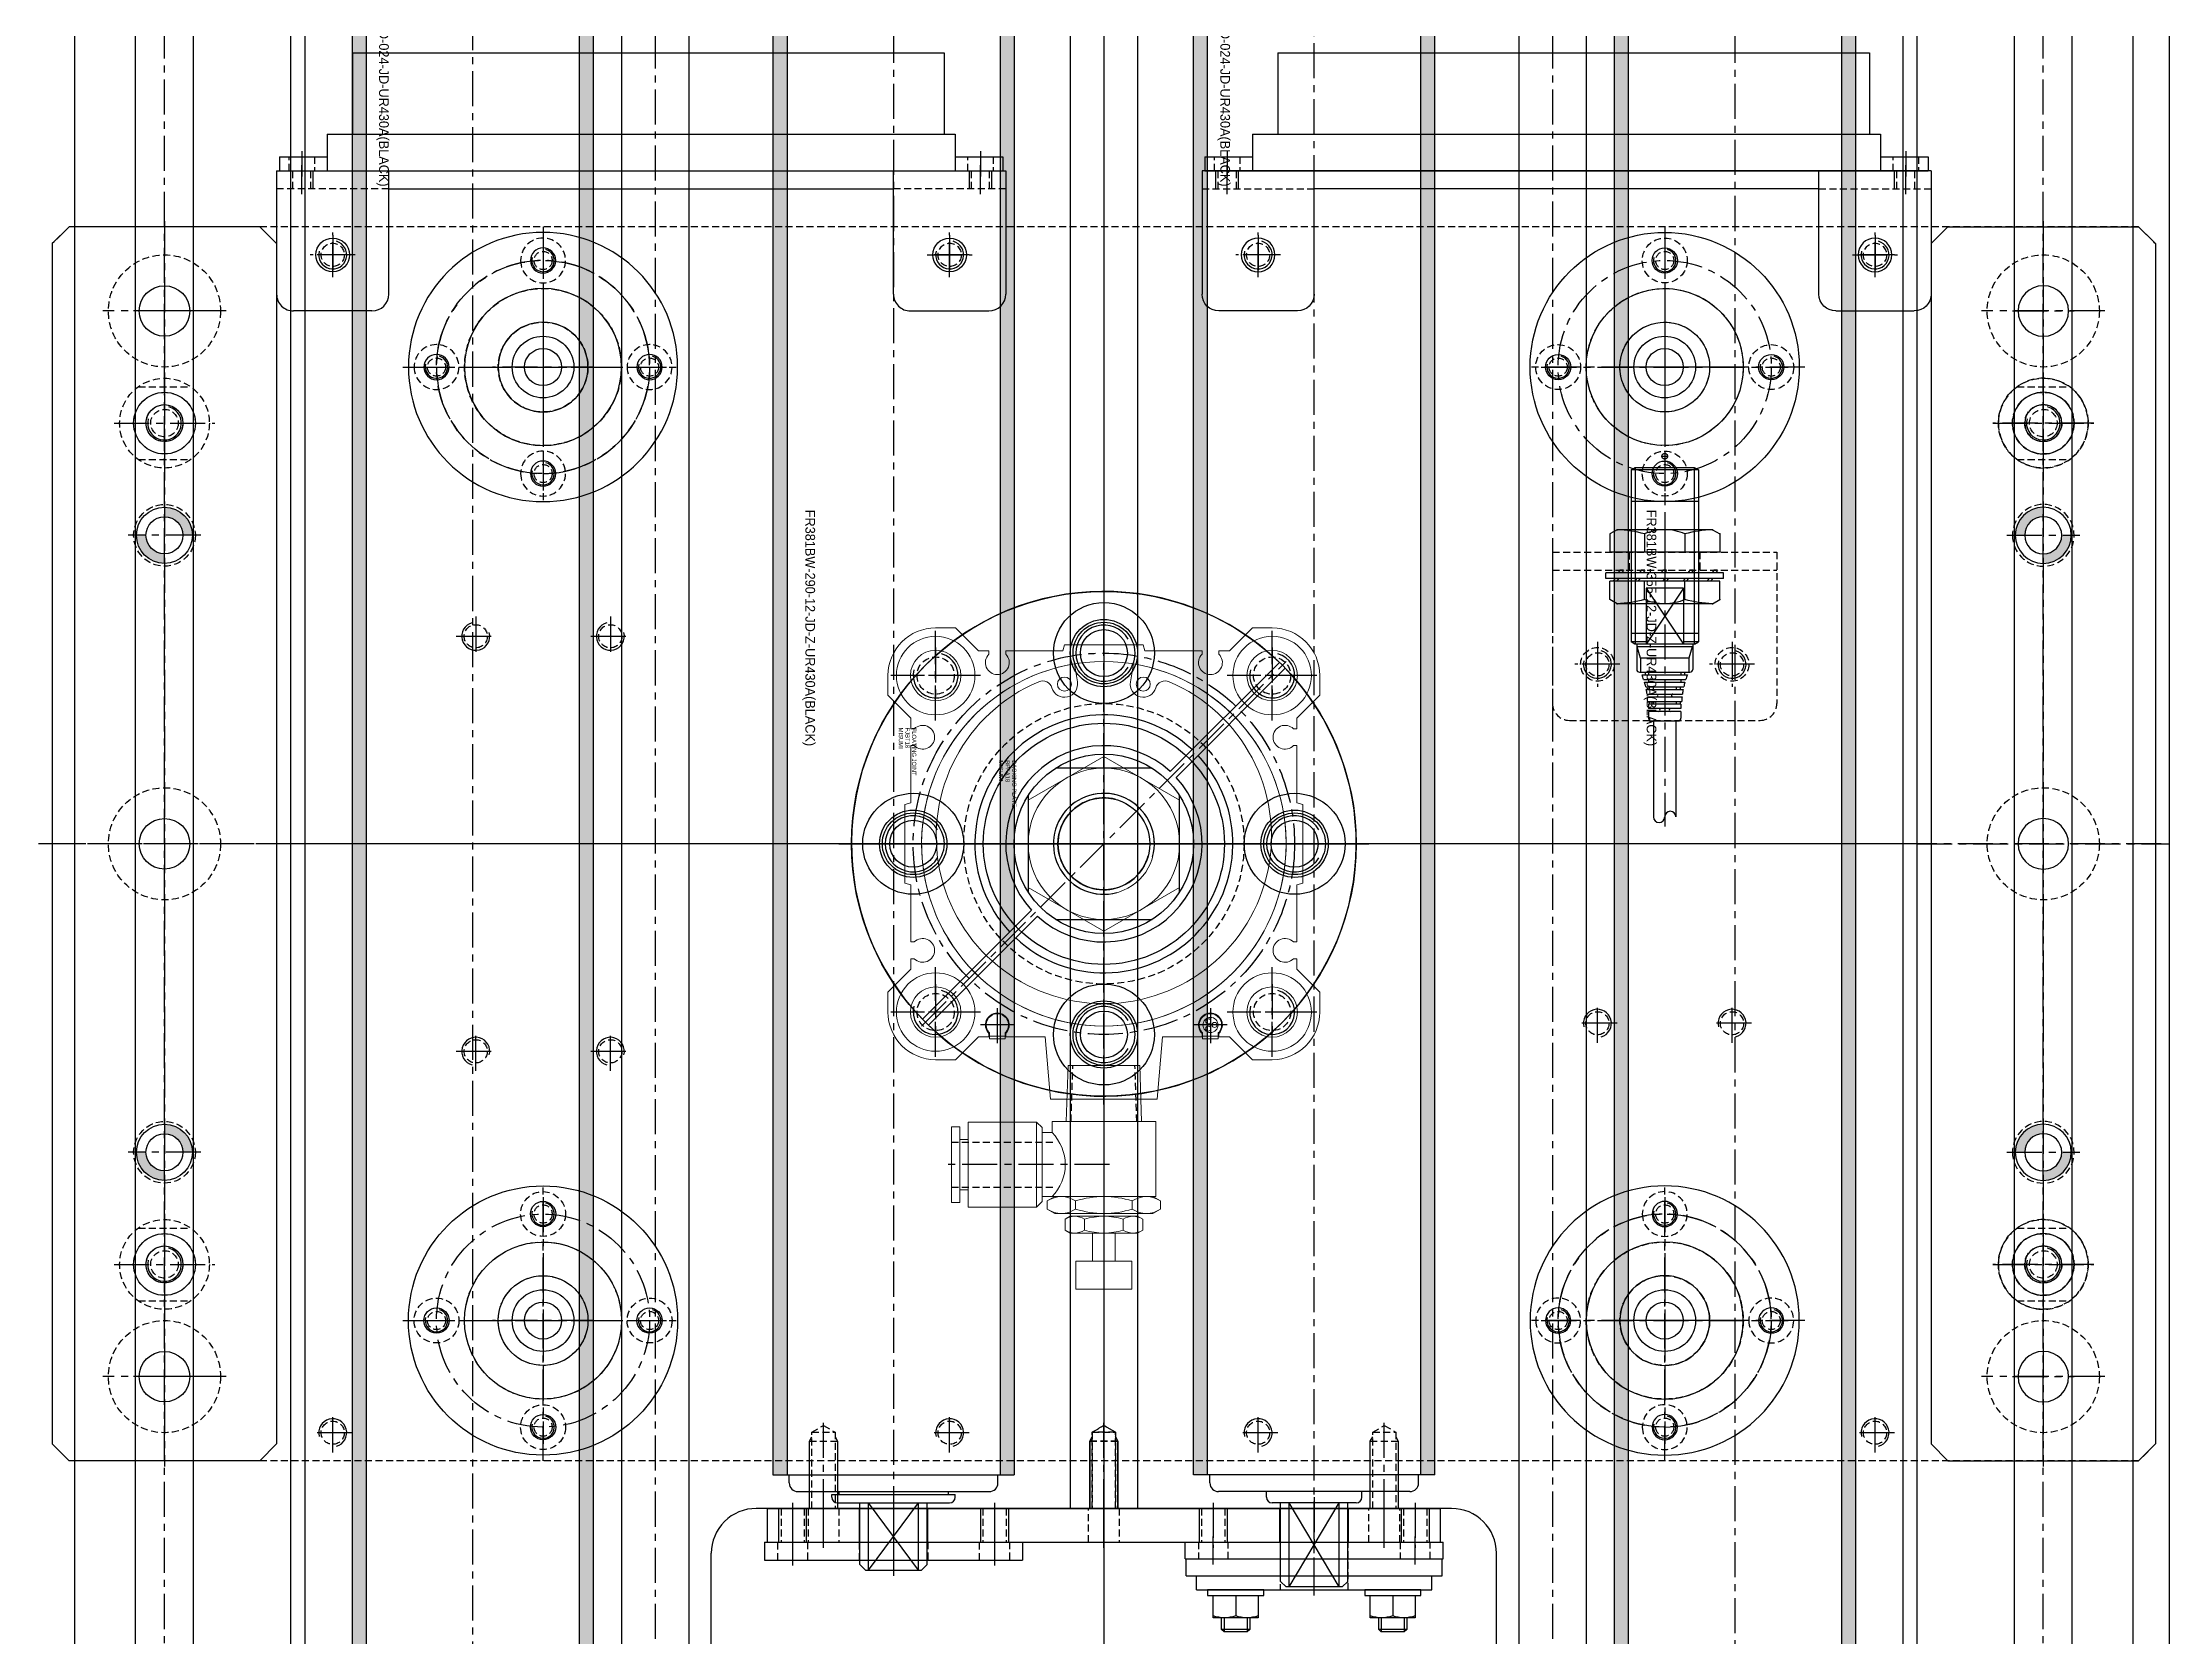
# Model space of a CAD drawing. Header units: inches. Extents: x 0 to 77285, y -118 to 40065.
# Drawn here: x 12973.4 to 13352.6, y 21539.1 to 21823.4 of the extents above; entities that cross this region are included whole.
import ezdxf
from ezdxf.enums import TextEntityAlignment as Align

# ---------------------------------------------------------------- set-up
doc = ezdxf.new("R2010")
doc.units = ezdxf.units.IN
doc.header["$LTSCALE"] = 5
doc.header["$MEASUREMENT"] = 0
doc.linetypes.add('CENTER', pattern=[2, 1.25, -0.25, 0.25, -0.25])
doc.linetypes.add('HIDDEN', pattern=[0.375, 0.25, -0.125])
for name, color, linetype in [('11', 1, 'CENTER'), ('22', 2, 'HIDDEN'), ('4', 4, 'Continuous'), ('44', 4, 'Continuous'), ('55', 5, 'Continuous'), ('77', 40, 'HIDDEN'), ('99', 181, 'Continuous'), ('A', 8, 'Continuous'), ('AREA-HAT', 7, 'Continuous'), ('B', 123, 'Continuous'), ('BOM-T', 4, 'Continuous'), ('G', 231, 'Continuous'), ('T', 3, 'Continuous'), ('Y', 60, 'Continuous')]:
    doc.layers.add(name, color=color, linetype=linetype)
doc.layers.add('88', color=35, linetype='Continuous', lineweight=5)
doc.styles.add('SCI', font='')
doc.styles.get("Standard").update_dxf_attribs({"font": 'arial.ttf'})
doc.styles.get('SCI').set_extended_font_data('Gulim')

# ---------------------------------------------------------------- blocks, each defined once
blk = doc.blocks.new('A$C9b97bfdd')
h = blk.add_hatch(color=256)
h.dxf.hatch_style = 1
h.paths.add_polyline_path([(355, 21.5), (0, 21.5), (0, 19), (355, 19)])
h.paths.add_polyline_path([(355, -19), (0, -19), (0, -21.5), (355, -21.5)])
for p, q in [((355, 21.5), (0, 21.5)), ((355, 19), (0, 19)), ((355, -19), (0, -19)), ((355, -21.5), (0, -21.5))]:
    blk.add_line(p, q)
at = {"layer": '11'}
blk.add_line((376, 0), (-23, 0), dxfattribs=at)
at = {"layer": '44', "style": 'SCI'}
blk.add_text('PM380LS-17-355-D-024-JD-UR430A(BLACK)', height=1.7308, dxfattribs=at).set_placement((37.11, -15.87), align=Align.MIDDLE_CENTER)
blk = doc.blocks.new('A$C42c8eb8e')
h = blk.add_hatch(color=256)
h.dxf.hatch_style = 1
h.paths.add_polyline_path([(295, -19), (5, -19), (5, -21.5), (295, -21.5)])
h.paths.add_polyline_path([(295, 21.5), (5, 21.5), (5, 19), (295, 19)])
for p, q in [((295, 21.5), (5, 21.5)), ((295, 19), (5, 19)), ((295, 21.5), (295, -21.5)), ((296.46, 18.6), (295, 18.6)), ((298, 17.06), (298, -17.06)), ((299, 8.5), (298, 8.5)), ((300, 7.5), (300, -7.5)), ((314, 6), (300, 6)), ((315, 4.47), (300, 4.47)), ((315, -4.47), (300, 4.47)), ((315, 4.47), (300, -4.47)), ((315, 5), (314, 6)), ((315, 5), (315, -5)), ((315, -4.47), (300, -4.47)), ((314, -6), (300, -6)), ((315, -5), (314, -6)), ((299, -8.5), (298, -8.5)), ((296.46, -18.6), (295, -18.6)), ((295, -19), (5, -19)), ((295, -21.5), (5, -21.5))]:
    blk.add_line(p, q)
for centre, radius, start, end in [((296.46, 17.06), 1.54, 0, 90), ((299, 7.5), 1, 0, 90), ((299, -7.5), 1, 270, 0), ((296.46, -17.06), 1.54, 270, 0)]:
    blk.add_arc(centre, radius, start, end)
at = {"layer": '11'}
blk.add_line((316, 0), (-18, 0), dxfattribs=at)
at = {"layer": '44', "style": 'SCI'}
blk.add_text('PM380LS-17-290-D-024-JD-UR430A(BLACK)', height=1.7308, dxfattribs=at).set_placement((42.11, -15.87), align=Align.MIDDLE_CENTER)
blk = doc.blocks.new('A$C2e1bd1ee')
h = blk.add_hatch(color=256)
h.dxf.hatch_style = 1
h.paths.add_polyline_path([(355, 21.5), (0, 21.5), (0, 19), (355, 19)])
h.paths.add_polyline_path([(355, -19), (0, -19), (0, -21.5), (355, -21.5)])
for p, q in [((0, 21.5), (355, 21.5)), ((0, 19), (355, 19)), ((0, -19), (355, -19)), ((0, -21.5), (355, -21.5))]:
    blk.add_line(p, q)
at = {"layer": '11'}
blk.add_line((-18, 0), (373, 0), dxfattribs=at)
at = {"layer": '44', "style": 'SCI'}
blk.add_text('FR381BW-355-12-JD-Z-UR430A(BLACK)', height=1.7308, dxfattribs=at).set_placement((139.02, -14.86), align=Align.MIDDLE_CENTER)
blk = doc.blocks.new('A$C5f907870')
h = blk.add_hatch(color=256)
h.dxf.hatch_style = 1
h.paths.add_polyline_path([(290, 21.5), (0, 21.5), (0, 19), (290, 19)])
h.paths.add_polyline_path([(290, -19), (0, -19), (0, -21.5), (290, -21.5)])
for p, q in [((0, 21.5), (290, 21.5)), ((0, 19), (290, 19)), ((290, -21.5), (290, 21.5)), ((291.46, 18.6), (290, 18.6)), ((293, -17.06), (293, 17.06)), ((293, 9.75), (293.5, 9.75)), ((293.5, -11), (293.5, 11)), ((294, 11), (293.5, 11)), ((295, -10), (295, 10)), ((306, 6), (295, 6)), ((307, 4.47), (295, 4.47)), ((307, 4.47), (295, -4.47)), ((307, -4.47), (295, 4.47)), ((307, 5), (306, 6)), ((307, -5), (307, 5)), ((307, -4.47), (295, -4.47)), ((306, -6), (295, -6)), ((307, -5), (306, -6)), ((293, -9.75), (293.5, -9.75)), ((294, -11), (293.5, -11)), ((291.46, -18.6), (290, -18.6)), ((0, -19), (290, -19)), ((0, -21.5), (290, -21.5))]:
    blk.add_line(p, q)
for centre, radius, start, end in [((291.46, 17.06), 1.54, 0, 90), ((294, 10), 1, 0, 90), ((294, -10), 1, 270, 0), ((291.46, -17.06), 1.54, 270, 0)]:
    blk.add_arc(centre, radius, start, end)
at = {"layer": '11'}
blk.add_line((-18, 0), (308, 0), dxfattribs=at)
at = {"layer": '44', "style": 'SCI'}
blk.add_text('FR381BW-290-12-JD-Z-UR430A(BLACK)', height=1.7308, dxfattribs=at).set_placement((139.02, -14.86), align=Align.MIDDLE_CENTER)
blk = doc.blocks.new('A$C8ed1b21d')
for p, q in [((367, 0), (0, 0)), ((367, -72.5), (310, -72.5)), ((302, -80.5), (302, -204.5)), ((367, -212.5), (310, -212.5)), ((0, -285), (367, -285))]:
    blk.add_line(p, q)
for centre, radius in [((98.5, -42.5, 0), 5.5), ((268.5, -42.5, 0), 5.5), ((98.5, -42.5, 0), 3.3), ((268.5, -42.5, 0), 3.3), ((183.5, -108.5), 9), ((183.5, -108.5), 5.5), ((149.5, -142.5), 9), ((217.5, -142.5), 9), ((149.5, -142.5), 5.5), ((217.5, -142.5), 5.5), ((183.5, -176.5), 9), ((183.5, -176.5), 5.5), ((98.5, -242.5, 0), 5.5), ((268.5, -242.5, 0), 5.5), ((98.5, -242.5, 0), 3.3), ((268.5, -242.5, 0), 3.3)]:
    blk.add_circle(centre, radius)
for centre, start, end in [((310, -80.5), 90, 180), ((310, -204.5), 180, 270)]:
    blk.add_arc(centre, 8, start, end)
at = {"layer": '11'}
for p, q in [((183.5, 1), (183.5, -286)), ((98.5, -33.5, 0), (98.5, -51.5, 0)), ((268.5, -33.5, 0), (268.5, -51.5, 0)), ((89.5, -42.5, 0), (107.5, -42.5, 0)), ((259.5, -42.5, 0), (277.5, -42.5, 0)), ((303, -92.5), (286.21, -92.5)), ((-1, -142.5), (368, -142.5)), ((303, -142.5), (286.21, -142.5)), ((303, -192.5), (286.21, -192.5)), ((98.5, -233.5, 0), (98.5, -251.5, 0)), ((268.5, -233.5, 0), (268.5, -251.5, 0)), ((89.5, -242.5, 0), (107.5, -242.5, 0)), ((259.5, -242.5, 0), (277.5, -242.5, 0))]:
    blk.add_line(p, q, dxfattribs=at)
blk.add_circle((183.5, -142.5), 34, dxfattribs=at)
at = {"layer": '22'}
for p, q in [((287.21, -92.5), (288.4, -90.43)), ((288.4, -90.43), (302, -90.43)), ((288.4, -94.57), (288.4, -90.43)), ((290, -95), (290, -90)), ((288.4, -94.57), (287.21, -92.5)), ((302, -94.57), (288.4, -94.57)), ((290, -145), (290, -140)), ((287.21, -142.5), (288.4, -140.43)), ((288.4, -144.57), (287.21, -142.5)), ((288.4, -140.43), (302, -140.43)), ((288.4, -144.57), (288.4, -140.43)), ((302, -144.57), (288.4, -144.57)), ((287.21, -192.5), (288.4, -190.43)), ((288.4, -194.57), (287.21, -192.5)), ((288.4, -190.43), (302, -190.43)), ((288.4, -194.57), (288.4, -190.43)), ((290, -195), (290, -190)), ((302, -194.57), (288.4, -194.57))]:
    blk.add_line(p, q, dxfattribs=at)
for centre in [(98.5, -42.5, 0), (268.5, -42.5, 0), (98.5, -242.5, 0), (268.5, -242.5, 0)]:
    blk.add_circle(centre, 8, dxfattribs=at)
at = {"layer": 'T'}
for p, q in [((289.25, -90.43), (290, -90)), ((290, -90), (302, -90)), ((290, -95), (289.25, -94.57)), ((302, -95), (290, -95)), ((289.25, -140.43), (290, -140)), ((290, -140), (302, -140)), ((290, -145), (289.25, -144.57)), ((302, -145), (290, -145)), ((289.25, -190.43), (290, -190)), ((290, -190), (302, -190)), ((290, -195), (289.25, -194.57)), ((302, -195), (290, -195))]:
    blk.add_line(p, q, dxfattribs=at)
blk = doc.blocks.new('A$Cb8b4a96a')
for p, q in [((0, 6), (367, 6)), ((0, -6), (367, -6))]:
    blk.add_line(p, q)
at = {"layer": '11'}
blk.add_line((-1, 0), (368, 0), dxfattribs=at)
blk = doc.blocks.new('A$C873b79c8')
for p, q in [((0, 6), (302, 6, 0)), ((302, -6, 0), (302, 6, 0)), ((0, -6), (302, -6, 0))]:
    blk.add_line(p, q)
at = {"layer": '11'}
blk.add_line((-1, 0), (303, 0, 0), dxfattribs=at)
at = {"layer": '22'}
for p, q in [((288.4, 2.07, 0), (287.21, 0, 0)), ((287.21, 0, 0), (288.4, -2.07, 0)), ((302, 2.07, 0), (288.4, 2.07, 0)), ((288.4, 2.07, 0), (288.4, -2.07, 0)), ((290, 2.5, 0), (290, -2.5, 0)), ((288.4, -2.07, 0), (302, -2.07, 0))]:
    blk.add_line(p, q, dxfattribs=at)
at = {"layer": 'T'}
for p, q in [((290, 2.5, 0), (289.25, 2.07, 0)), ((302, 2.5, 0), (290, 2.5, 0)), ((289.25, -2.07, 0), (290, -2.5, 0)), ((290, -2.5, 0), (302, -2.5, 0))]:
    blk.add_line(p, q, dxfattribs=at)
blk = doc.blocks.new('A$Cabf963c1')
for p, q in [((-110, 184.5), (-107, 187.5)), ((-107, 187.5), (107, 187.5)), ((107, 187.5), (110, 184.5)), ((-110, 184.5), (-110, -184.5)), ((110, 184.5), (110, -184.5)), ((-110, -184.5), (-107, -187.5)), ((107, -187.5), (110, -184.5)), ((-107, -187.5), (107, -187.5))]:
    blk.add_line(p, q)
for centre, radius in [((-95, 167.5), 10), ((-75, 167.5), 8), ((0, 167.5), 10), ((75, 167.5), 8), ((95, 167.5), 10), ((-75, 167.5), 3.3), ((75, 167.5), 3.3), ((-105, 137.5, 0), 2.07), ((105, 137.5, 0), 2.07), ((-85, 119, 0), 1.62), ((85, 119, 0), 1.62), ((-85, 100, 0), 14), ((-32, 112, 0), 2.07), ((32, 112, 0), 2.07), ((85, 100, 0), 14), ((-104, 100, 0), 1.62), ((-66, 100, 0), 1.62), ((66, 100, 0), 1.62), ((104, 100, 0), 1.62), ((-32, 88, 0), 2.07), ((32, 88, 0), 2.07), ((-85, 81, 0), 1.62), ((85, 81, 0), 1.62), ((-30, 30), 3.32), ((30, 30), 3.32), ((-105, 27.5, 0), 2.07), ((105, 27.5, 0), 2.07), ((0, 0), 25), ((-105, -27.5, 0), 2.07), ((105, -27.5, 0), 2.07), ((-30, -30), 3.32), ((30, -30), 3.32), ((-85, -81, 0), 1.62), ((85, -81, 0), 1.62), ((-85, -100, 0), 14), ((-37, -88, 0), 2.07), ((37, -88, 0), 2.07), ((85, -100, 0), 14), ((-104, -100, 0), 1.62), ((-66, -100, 0), 1.62), ((66, -100, 0), 1.62), ((104, -100, 0), 1.62), ((-37, -112, 0), 2.07), ((37, -112, 0), 2.07), ((-85, -119, 0), 1.62), ((85, -119, 0), 1.62), ((-105, -137.5, 0), 2.07), ((105, -137.5, 0), 2.07), ((-95, -167.5, 0), 10), ((0, -167.5), 10), ((95, -167.5), 10), ((-75, -167.5), 8), ((75, -167.5), 8), ((-75, -167.5), 3.3), ((75, -167.5), 3.3)]:
    blk.add_circle(centre, radius)
at = {"layer": '11'}
for p, q in [((0, 188.5), (0, -188.5)), ((-95, 178.5), (-95, 156.5)), ((95, 178.5), (95, 156.5)), ((-75, 176.5), (-75, 158.5)), ((75, 176.5), (75, 158.5)), ((-111, 167.5), (111, 167.5)), ((-105, 141, 0), (-105, 134, 0)), ((105, 141, 0), (105, 134, 0)), ((-108.5, 137.5, 0), (-101.5, 137.5, 0)), ((108.5, 137.5, 0), (101.5, 137.5, 0)), ((-85, 78, 0), (-85, 122, 0)), ((85, 78, 0), (85, 122, 0)), ((-32, 115.5, 0), (-32, 108.5, 0)), ((32, 115.5, 0), (32, 108.5, 0)), ((-35.5, 112, 0), (-28.5, 112, 0)), ((35.5, 112, 0), (28.5, 112, 0)), ((-107, 100, 0), (-63, 100, 0)), ((63, 100, 0), (107, 100, 0)), ((-32, 91.5, 0), (-32, 84.5, 0)), ((32, 91.5, 0), (32, 84.5, 0)), ((-35.5, 88, 0), (-28.5, 88, 0)), ((35.5, 88, 0), (28.5, 88, 0)), ((-30, 35), (-30, 25)), ((30, 35), (30, 25)), ((-105, 31, 0), (-105, 24, 0)), ((105, 31, 0), (105, 24, 0)), ((-108.5, 27.5, 0), (-101.5, 27.5, 0)), ((-35, 30), (-25, 30)), ((25, 30), (35, 30)), ((108.5, 27.5, 0), (101.5, 27.5, 0)), ((-126, 0), (116, 0)), ((-105, -24, 0), (-105, -31, 0)), ((-30, -25), (-30, -35)), ((30, -25), (30, -35)), ((105, -24, 0), (105, -31, 0)), ((-108.5, -27.5, 0), (-101.5, -27.5, 0)), ((-35, -30), (-25, -30)), ((25, -30), (35, -30)), ((108.5, -27.5, 0), (101.5, -27.5, 0)), ((-85, -122, 0), (-85, -78, 0)), ((85, -122, 0), (85, -78, 0)), ((-37, -91.5, 0), (-37, -84.5, 0)), ((37, -91.5, 0), (37, -84.5, 0)), ((-40.5, -88, 0), (-33.5, -88, 0)), ((40.5, -88, 0), (33.5, -88, 0)), ((-107, -100, 0), (-63, -100, 0)), ((63, -100, 0), (107, -100, 0)), ((-37, -115.5, 0), (-37, -108.5, 0)), ((37, -115.5, 0), (37, -108.5, 0)), ((-40.5, -112, 0), (-33.5, -112, 0)), ((40.5, -112, 0), (33.5, -112, 0)), ((-105, -134, 0), (-105, -141, 0)), ((105, -134, 0), (105, -141, 0)), ((-108.5, -137.5, 0), (-101.5, -137.5, 0)), ((108.5, -137.5, 0), (101.5, -137.5, 0)), ((-95, -156.5, 0), (-95, -178.5, 0)), ((-75, -176.5), (-75, -158.5)), ((75, -176.5), (75, -158.5)), ((95, -156.5), (95, -178.5)), ((-111, -167.5), (111, -167.5))]:
    blk.add_line(p, q, dxfattribs=at)
for centre in [(-85, 100, 0), (85, 100, 0), (-85, -100, 0), (85, -100, 0)]:
    blk.add_circle(centre, 19, dxfattribs=at)
at = {"layer": '22'}
for centre in [(-75, 167.5), (75, 167.5), (-75, -167.5), (75, -167.5)]:
    blk.add_circle(centre, 5.5, dxfattribs=at)
at = {"layer": 'T'}
for centre, radius, start, end in [((-105, 137.5, 0), 2.5, 255, 165), ((105, 137.5, 0), 2.5, 15, 285), ((-85, 119, 0), 2, 255, 165), ((85, 119, 0), 2, 255, 165), ((-32, 112, 0), 2.5, 255, 165), ((32, 112, 0), 2.5, 15, 285), ((-104, 100, 0), 2, 255, 165), ((-66, 100, 0), 2, 255, 165), ((66, 100, 0), 2, 255, 165), ((104, 100, 0), 2, 255, 165), ((-32, 88, 0), 2.5, 255, 165), ((32, 88, 0), 2.5, 15, 285), ((-85, 81, 0), 2, 255, 165), ((85, 81, 0), 2, 255, 165), ((-30, 30), 4, 255, 165), ((30, 30), 4, 255, 165), ((-105, 27.5, 0), 2.5, 255, 165), ((105, 27.5, 0), 2.5, 15, 285), ((-105, -27.5, 0), 2.5, 255, 165), ((-30, -30), 4, 255, 165), ((30, -30), 4, 255, 165), ((105, -27.5, 0), 2.5, 15, 285), ((-85, -81, 0), 2, 255, 165), ((85, -81, 0), 2, 255, 165), ((-37, -88, 0), 2.5, 195, 105), ((37, -88, 0), 2.5, 75, 345), ((-104, -100, 0), 2, 255, 165), ((-66, -100, 0), 2, 255, 165), ((66, -100, 0), 2, 255, 165), ((104, -100, 0), 2, 255, 165), ((-37, -112, 0), 2.5, 195, 105), ((37, -112, 0), 2.5, 75, 345), ((-85, -119, 0), 2, 255, 165), ((85, -119, 0), 2, 255, 165), ((-105, -137.5, 0), 2.5, 255, 165), ((105, -137.5, 0), 2.5, 15, 285)]:
    blk.add_arc(centre, radius, start, end, dxfattribs=at)
blk = doc.blocks.new('A$C8cd69f33')
for centre, radius in [((0, 0), 24), ((0, 19), 2.25), ((0, 0), 14), ((0, 0), 8), ((-19, 0), 2.25), ((19, 0), 2.25), ((0, -19), 2.25)]:
    blk.add_circle(centre, radius)
at = {"layer": '11'}
for p, q in [((0, 25), (0, -25)), ((-25, 0), (25, 0))]:
    blk.add_line(p, q, dxfattribs=at)
blk.add_circle((0, 0), 19, dxfattribs=at)
at = {"layer": '22'}
for centre in [(0, 19), (-19, 0), (19, 0), (0, -19)]:
    blk.add_circle(centre, 4, dxfattribs=at)
blk = doc.blocks.new('A$Cb7150516E')
for p, q in [((15, 100), (-7, 100)), ((15, 100), (11.8, 100)), ((11.8, 100), (11.8, 100)), ((15, 100), (15, -30)), ((-10, 83), (-10, 97)), ((-7, 80), (15, 80)), ((11.8, 80), (11.8, -10)), ((-7, -10), (15, -10)), ((-10, -13), (-10, -27)), ((15, -30), (-7, -30)), ((15, -30), (11.8, -30)), ((11.8, -30), (11.8, -30))]:
    blk.add_line(p, q)
for centre in [(0, 90), (0, -20)]:
    blk.add_circle(centre, 3)
for centre, start, end in [((-7, 97), 90, 180), ((-7, 83), 180, 270), ((-7, -13), 90, 180), ((-7, -27), 180, 270)]:
    blk.add_arc(centre, 3, start, end)
at = {"layer": '11'}
for p, q in [((10.8, 95.5), (16, 95.5)), ((0, 86), (0, 94)), ((-4, 90), (4, 90)), ((0, -16), (0, -24)), ((-4, -20), (4, -20)), ((10.8, -25.51), (16, -25.51))]:
    blk.add_line(p, q, dxfattribs=at)
at = {"layer": '22'}
for p, q in [((11.8, 80), (11.8, 100)), ((11.8, 97.12), (15, 97.12)), ((11.8, 93.88), (15, 93.88)), ((11.8, -30), (11.8, -10)), ((11.8, -23.88), (15, -23.88)), ((11.8, -27.13), (15, -27.13))]:
    blk.add_line(p, q, dxfattribs=at)
at = {"layer": 'T'}
for p, q in [((11.8, 97.5), (15, 97.5)), ((11.8, 93.5), (15, 93.5)), ((11.8, -23.51), (15, -23.51)), ((11.8, -27.51), (15, -27.51))]:
    blk.add_line(p, q, dxfattribs=at)
blk = doc.blocks.new('A$C09808f4cE')
for p, q in [((64.5, 0), (-64.5, 0)), ((56, -6.5), (56, 0)), ((64.5, -2.5), (64.5, 0)), ((-64.5, -2.5), (-64.5, 0)), ((-56, -2.5), (-64.5, -2.5)), ((-56, -6.5), (-56, 0)), ((64.5, -2.5), (56, -2.5)), ((56, -6.5), (-56, -6.5)), ((-54, -21), (-54, -6.5)), ((51.5, -21), (51.5, -6.5)), ((51.5, -21), (-54, -21))]:
    blk.add_line(p, q)
at = {"layer": '11'}
for p, q in [((-60.5, -3.5), (-60.5, 1)), ((60.5, -3.5), (60.5, 1))]:
    blk.add_line(p, q, dxfattribs=at)
at = {"layer": '22'}
for p, q in [((-62.75, -2.5), (-62.75, 0)), ((-58.25, 0), (-58.25, -2.5)), ((58.25, -2.5), (58.25, 0)), ((62.75, 0), (62.75, -2.5))]:
    blk.add_line(p, q, dxfattribs=at)
blk = doc.blocks.new('A$C155e952e')
for p, q in [((-4, 18.31), (-3.24, 19.63)), ((-3.24, 19.63), (0, 19.63)), ((0, 19.63), (0, 0)), ((-4, 18.31), (-4, 1.31)), ((-3.24, 13.41), (0, 13.41)), ((-3.24, 6.22), (0, 6.22)), ((-4, 1.31), (-3.24, 0)), ((-3.24, 0), (0, 0))]:
    blk.add_line(p, q)
for centre, radius, start, end in [((17.82, 19.18), 21.84, 182.2649, 195.323), ((4.92, 9.81), 8.92, 156.1938, 179.9413), ((4.92, 9.82), 8.92, 180.0587, 203.8062), ((17.82, 0.45), 21.84, 164.677, 177.7351)]:
    blk.add_arc(centre, radius, start, end)
for p in [(-3.24, 19.63), (-4, 18.31), (-4, 18.31), (-4, 1.31)]:
    blk.add_point(p)
blk = doc.blocks.new('A$C8b6cfe8f')
for p, q in [((0, 9.4), (0.5, 9.1)), ((0, 9.4), (0, 8.76)), ((0, 8.76), (0.5, 8.46)), ((0.5, 10.5), (0.5, -10.5)), ((1.5, 10.5), (0.5, 10.5)), ((1.5, 10.5), (1.5, -10.5)), ((1.5, 8.51), (2, 8.22)), ((1.5, 7.87), (2, 7.58)), ((2, 8.22), (2, 7.58)), ((0, 5.09), (0, 4.45)), ((0, 5.09), (0.5, 4.79)), ((0, 4.45), (0.5, 4.15)), ((1.5, 4.2), (2, 3.91)), ((2, 3.91), (2, 3.27)), ((0, 0.32), (0, -0.32)), ((0, 0.32), (0.5, 0.03)), ((1.5, 3.56), (2, 3.27)), ((1.5, 0.61), (2, 0.32)), ((2, 0.32), (2, -0.32)), ((0, -0.32), (0.5, -0.61)), ((0, -3.53), (0, -4.17)), ((0, -3.53), (0.5, -3.83)), ((1.5, -0.03), (2, -0.32)), ((0, -4.17), (0.5, -4.47)), ((0, -7.37), (0, -8.01)), ((0, -7.37), (0.5, -7.67)), ((1.5, -4.41), (2, -4.71)), ((1.5, -5.05), (2, -5.35)), ((2, -4.71), (2, -5.35)), ((0, -8.01), (0.5, -8.31)), ((1.5, -10.5), (0.5, -10.5)), ((1.5, -8.25), (2, -8.55)), ((1.5, -8.89), (2, -9.19)), ((2, -8.55), (2, -9.19))]:
    blk.add_line(p, q)
blk = doc.blocks.new('A$Ce7fb24a1')
for p, q in [((2.9, 5.25), (3.33, 6)), ((2.9, -5.25), (2.9, 5.25)), ((3.33, 6), (34, 6)), ((3.33, 6), (3.33, -6)), ((34.4, 5.3), (34, 6)), ((34, 6), (34, 3.32)), ((34.4, 5.3), (34.4, -5.3)), ((34.4, 5), (34.9, 5)), ((34.4, 5), (38.9, 5)), ((34.9, 5), (34.9, -5)), ((34.9, 4.92), (36.9, 4.3)), ((36.9, 4.3), (36.9, -4.3)), ((36.9, 4.3), (39.4, 4.3)), ((39.4, -4.5), (39.4, 4.5)), ((39.9, -4.05), (39.9, 4.05)), ((24.4, 3.32), (34.4, 3.32)), ((24.4, 3.32), (24.4, -3.32)), ((39.4, 3.5), (39.9, 3.5)), ((39.4, 2.9), (39.9, 2.9)), ((40.7, -3.76), (40.7, 3.76)), ((40.7, 2.9), (41.2, 2.9)), ((41.2, -3.6), (41.2, 3.6)), ((42, -3.39), (42, 3.39)), ((42, 2.75), (42.5, 2.75)), ((42, 2.07), (42.5, 2.07)), ((42.5, -3.29), (42.5, 3.29)), ((43.3, -3.15), (43.3, 3.15)), ((43.8, -3.09), (43.8, 3.1)), ((44.6, -3.03), (44.6, 3.03)), ((44.6, 2.75), (45.1, 2.75)), ((44.6, 2.07), (45.1, 2.07)), ((45.1, 2.9), (45.9, 2.9)), ((45.1, 2.9), (45.1, -2.9)), ((45.9, 2.9), (45.9, -2.9)), ((46.4, 2.9), (47.6, 2.9)), ((46.4, 2.9), (46.4, -2.9)), ((48.1, -2.4), (48.1, 2.4)), ((48.1, 2), (65.2, 2)), ((24.4, -3.32), (34.4, -3.32)), ((34, -3.32), (34, -6)), ((39.4, -2.9), (39.9, -2.9)), ((39.4, -3.5), (39.9, -3.5)), ((40.7, -2.9), (41.2, -2.9)), ((42, -2.08), (42.5, -2.08)), ((42, -2.75), (42.5, -2.75)), ((44.6, -2.08), (45.1, -2.08)), ((44.6, -2.75), (45.1, -2.75)), ((45.1, -2.9), (45.9, -2.9)), ((46.4, -2.9), (47.6, -2.9)), ((48.1, -2), (65.2, -2)), ((3.33, -6), (2.9, -5.25)), ((3.33, -6), (34, -6)), ((34.4, -5.3), (34, -6)), ((34.4, -5), (38.9, -5)), ((36.9, -4.3), (34.9, -4.92)), ((36.9, -4.3), (39.4, -4.3))]:
    blk.add_line(p, q)
for centre, radius, start, end in [((38.9, 4.5), 0.5, 0, 90), ((45.27, 17.52), 14.5, 248.279, 251.645), ((45.27, 17.52), 14.5, 253.714, 256.982), ((45.27, 17.52), 14.5, 259.002, 262.207), ((43.55, 1.45), 0.25, 180, 270), ((43.55, 1.45), 0.25, 270, 0), ((45.27, 17.52), 14.5, 264.196, 267.367), ((46.15, 1.05), 0.25, 180, 0), ((47.6, 2.4), 0.5, 0, 90), ((65.2, 1), 1, 90, 270), ((65.2, -1), 1, 270, 90), ((45.27, -17.52), 14.5, 108.355, 111.721), ((45.27, -17.52), 14.5, 103.018, 106.286), ((45.27, -17.52), 14.5, 97.7934, 100.998), ((43.55, -1.45), 0.25, 90, 180), ((43.55, -1.45), 0.25, 0, 90), ((45.27, -17.52), 14.5, 92.6334, 95.8036), ((46.15, -1.05), 0.25, 0, 180), ((47.6, -2.4), 0.5, 270, 0), ((38.9, -4.5), 0.5, 270, 0)]:
    blk.add_arc(centre, radius, start, end)
at = {"layer": '11'}
for p, q in [((0.9, -0.5), (0.9, 0.5)), ((0.9, 0), (66.93, 0))]:
    blk.add_line(p, q, dxfattribs=at)
blk.add_circle((0.9, 0), 0.5, dxfattribs=at)
at = {"layer": 'A'}
for p, q in [((9, 6), (9, -6)), ((32.5, 6), (32.5, -6)), ((24.4, 3.32), (34.4, -3.32)), ((24.4, -3.32), (34.4, 3.32))]:
    blk.add_line(p, q, dxfattribs=at)
at = {"layer": 'T'}
for p, q in [((2.9, 5.25), (34.4, 5.25)), ((2.9, -5.25), (34.4, -5.25))]:
    blk.add_line(p, q, dxfattribs=at)
blk = doc.blocks.new('A$C4cbbdcd7')
for p, q in [((0, -20), (0, 20)), ((0, 20), (27, 20, 0)), ((3.2, -20), (3.2, 20)), ((30, -17, 0), (30, 17, 0)), ((0, -20), (27, -20, 0))]:
    blk.add_line(p, q)
for centre in [(20, 12, 0), (20, -12, 0)]:
    blk.add_circle(centre, 3)
for centre, start, end in [((27, 17), 0, 90), ((27, -17), 270, 0)]:
    blk.add_arc(centre, 3, start, end)
at = {"layer": '11'}
for p, q in [((20, 16, 0), (20, 8, 0)), ((16, 12, 0), (24, 12, 0)), ((-1, 0), (4.2, 0)), ((20, -8, 0), (20, -16, 0)), ((16, -12, 0), (24, -12, 0))]:
    blk.add_line(p, q, dxfattribs=at)
at = {"layer": '22'}
for p, q in [((0, 6.25), (3.2, 6.25)), ((3.2, -6.25), (0, -6.25))]:
    blk.add_line(p, q, dxfattribs=at)
blk = doc.blocks.new('A$C48e41ac9')
for centre, radius in [((0, 0), 45), ((0, 34), 6), ((-34, 0), 6), ((34, 0), 6), ((0, -34), 6)]:
    blk.add_circle(centre, radius)
at = {"layer": '11'}
for p, q in [((0, -47.25), (0, 47.25)), ((-47.25, 0), (47.25, 0))]:
    blk.add_line(p, q, dxfattribs=at)
blk.add_circle((0, 0), 34, dxfattribs=at)
at = {"layer": 'BOM-T', "color": 4}
for s, p in [('BACKING PLATE', (-14.89, -15.98)), ('BPFA18', (-14.89, -17.16)), ('MISUMI', (-14.89, -18.34))]:
    blk.add_text(s, height=0.75, dxfattribs=at).set_placement(p, align=Align.MIDDLE_LEFT)
blk = doc.blocks.new('A$C461d25e4')
for p, q in [((34.3, 20.4), (34.3, 17.6)), ((-15.59, 0), (-7.79, 13.5)), ((-7.79, 13.5), (7.79, 13.5)), ((7.79, 13.5), (15.59, 0)), ((63.68, 5.05), (65.12, 5.05)), ((-7.79, -13.5), (-15.59, 0)), ((15.59, 0), (7.79, -13.5)), ((66.94, 3.46), (68.86, 3.46)), ((74.4, 2), (69.4, 2)), ((66.94, -3.46), (68.86, -3.46)), ((74.4, -2), (69.4, -2)), ((63.68, -5.05), (65.12, -5.05)), ((51.5, -11), (51.5, -9.25)), ((62.9, -11), (62.9, -9.25)), ((7.79, -13.5), (-7.79, -13.5)), ((49.6, -12), (64.8, -12)), ((34.3, -17.6), (34.3, -20.4)), ((52.7, -25.7), (52.7, -24.2)), ((61.7, -25.7), (61.7, -24.2))]:
    blk.add_line(p, q)
for points in [[(7, -35.5), (7.29, -34.4), (17.5, -34.4), (17.5, -33.81, -2.42), (20.5, -33.81), (20.5, -34.4), (22.38, -34.4), (26.48, -38.5), (30, -38.5, 0.414), (38.5, -30), (38.5, -26.48), (34.4, -22.38), (34.4, -20.5), (33.8, -20.5, -2.42), (33.8, -17.5), (34.4, -17.5), (34.4, -10.47), (45.5, -9.5), (45.5, 9.5), (34.4, 10.47), (34.4, 17.5), (33.8, 17.5, -2.42), (33.8, 20.5), (34.4, 20.5), (34.4, 22.38), (38.5, 26.48), (38.5, 30, 0.414), (30, 38.5), (26.48, 38.5), (22.38, 34.4), (20.5, 34.4), (20.5, 33.8, -2.42), (17.5, 33.8), (17.5, 34.4), (7.29, 34.4), (7, 35.5), (-7, 35.5), (-7.29, 34.4), (-17.5, 34.4), (-17.5, 33.8, -2.42), (-20.5, 33.8), (-20.5, 34.4), (-22.38, 34.4), (-26.48, 38.5), (-30, 38.5, 0.414), (-38.5, 30), (-38.5, 26.48), (-34.4, 22.38), (-34.4, 20.5), (-33.81, 20.5, -2.42), (-33.81, 17.5), (-34.4, 17.5), (-34.4, 7.29), (-35.5, 7), (-35.5, -7), (-34.4, -7.29), (-34.4, -17.5), (-33.81, -17.5, -2.42), (-33.81, -20.5), (-34.4, -20.5), (-34.4, -22.38), (-38.5, -26.48), (-38.5, -30, 0.414), (-30, -38.5), (-26.48, -38.5), (-22.38, -34.4), (-20.5, -34.4), (-20.5, -33.81, -2.42), (-17.5, -33.81), (-17.5, -34.4), (-7.29, -34.4), (-7, -35.5), (7, -35.5)], [(-32.07, -5.26, 0.922), (32.5, 0, 0.922), (-32.07, 5.26), (-28.86, 4.73, 0.944), (-27.8, 9.26, -0.446), (-28.9, 11.62, -0.818), (28.5, 0, -0.818), (-28.9, -11.62, -0.446), (-27.8, -9.26, 0.944), (-28.86, -4.73)], [(34.8, 17.6), (33.73, 17.6, -2.448776), (33.73, 20.4), (34.8, 20.4)], [(49.5, 9.25), (62.9, 9.25), (62.9, -9.25, 0.414214), (51.5, -9.25), (49.5, -9.25)], [(63.68, 5.05, -0.309401), (63.68, 10.1), (65.12, 10.1, -0.309401), (65.12, 5.05, -0.154701), (65.12, -5.05, -0.309401), (65.12, -10.1), (63.68, -10.1, -0.309401), (63.68, -5.05, -0.154701)], [(66.94, 3.46, -0.309401), (66.94, 6.93), (68.86, 6.93, -0.309401), (68.86, 3.46, -0.154701), (68.86, -3.46, -0.309401), (68.86, -6.93), (66.94, -6.93, -0.309401), (66.94, -3.46, -0.154701)], [(34.8, -20.4), (33.73, -20.4, -2.448776), (33.73, -17.6), (34.8, -17.6)]]:
    blk.add_lwpolyline(points, format="xyb", close=True)
for points in [[(63.68, 10.1), (62.9, 8.75), (62.9, -8.75), (63.68, -10.1)], [(65.12, 10.1), (65.9, 8.75), (65.9, -8.75), (65.12, -10.1)], [(49.5, 6.7), (39.5, 6.39), (39.5, -6.39), (49.5, -6.7)], [(66.94, 6.93), (66.4, 6), (66.4, -6), (66.94, -6.93)], [(68.86, 6.93), (69.4, 6), (69.4, -6), (68.86, -6.93)]]:
    blk.add_lwpolyline(points)
for points in [[(65.9, 6), (66.4, 6), (66.4, -6), (65.9, -6)], [(74.4, 5), (79.4, 5), (79.4, -5), (74.4, -5)], [(49.6, -12), (50.6, -11), (63.8, -11), (64.8, -12), (64.8, -24.2), (64.8, -24.2), (49.6, -24.2), (49.6, -24.2)], [(50.45, -25.7), (63.95, -25.7), (63.95, -27.2), (50.45, -27.2)]]:
    blk.add_lwpolyline(points, close=True)
for centre, radius in [((-30, 30), 7), ((-30, 30), 4.5), ((30, 30), 7), ((30, 30), 4.5), ((0, 0), 32.5), ((32.3, 19), 1.35), ((31.65, 18.62), 0.45), ((32.3, 19.75), 0.45), ((32.95, 18.62), 0.45), ((0, 0), 13.5), ((-28.48, 7.03), 1.25), ((0, 0), 9), ((-28.48, -7.03), 1.25), ((-30, -30), 7), ((-30, -30), 4.5), ((30, -30), 7), ((30, -30), 4.5)]:
    blk.add_circle(centre, radius)
at = {"layer": '11'}
for p, q in [((-30, 38), (-30, 22)), ((0, 39.5), (0, -39.5)), ((30, 38), (30, 22)), ((-22, 30), (-38, 30)), ((38, 30), (22, 30)), ((29.3, 19), (36.38, 19)), ((32.3, 22), (32.3, 16)), ((46.5, 0), (-39.5, 0)), ((38.5, 0), (80.4, 0)), ((57.2, 1), (57.2, -28.2)), ((32.3, -16), (32.3, -22)), ((-30, -22), (-30, -38)), ((29.3, -19), (36.38, -19)), ((30, -22), (30, -38)), ((-22, -30), (-38, -30)), ((38, -30), (22, -30))]:
    blk.add_line(p, q, dxfattribs=at)
at = {"layer": '22'}
for p, q in [((49.5, 5.85), (39.5, 5.53)), ((49.5, -5.85), (39.5, -5.53)), ((53.2, -27.2), (53.2, -8.7)), ((61.2, -27.2), (61.2, -8.7))]:
    blk.add_line(p, q, dxfattribs=at)
at = {"layer": 'T'}
blk.add_arc((0, 0), 8.19, 165, 75, dxfattribs=at)
blk = doc.blocks.new('A$C2225790b')
for p, q in [((-12.89, 11.83), (-32.35, 31.29)), ((-31.29, 32.35), (-11.83, 12.89)), ((31.29, -32.35), (11.83, -12.89)), ((12.89, -11.83), (32.35, -31.29))]:
    blk.add_line(p, q)
for centre in [(0, 34), (-34, 0), (34, 0), (0, -34)]:
    blk.add_circle(centre, 4.19)
for radius, start, end in [(45, 315.955, 134.045), (45, 135.955, 314.045), (23, 316.8687, 133.1313), (23, 136.8687, 313.1313), (17.5, 317.4563, 132.5437), (17.5, 137.4563, 312.5437)]:
    blk.add_arc((0, 0), radius, start, end)
at = {"layer": '11'}
for p, q in [((0, -46), (0, 46)), ((32.52, -32.52), (-32.52, 32.52)), ((-46, 0), (46, 0))]:
    blk.add_line(p, q, dxfattribs=at)
blk.add_circle((0, 0), 34, dxfattribs=at)
at = {"layer": 'T'}
for centre in [(0, 34), (-34, 0), (34, 0), (0, -34)]:
    blk.add_arc(centre, 5, 120, 60, dxfattribs=at)
at = {"layer": 'BOM-T', "color": 4}
for s, p in [('FLOATING JOINT', (-20.72, -33.83)), ('FJBT18', (-20.72, -35.01)), ('MISUMI', (-20.72, -36.19))]:
    blk.add_text(s, height=0.75, dxfattribs=at).set_placement(p, align=Align.MIDDLE_LEFT)
blk = doc.blocks.new('A$Cc19b1ef1')
for p, q in [((8.59, 13.5), (-8.59, 13.5)), ((-13.5, 8.59), (-13.5, -8.59)), ((13.5, -8.59), (13.5, 8.59)), ((-8.59, -13.5), (8.59, -13.5))]:
    blk.add_line(p, q)
for radius in [21.5, 16, 8.19]:
    blk.add_circle((0, 0), radius)
at = {"layer": '11'}
for p, q in [((0, -22.5), (0, 22.5)), ((-22.5, 0), (22.5, 0))]:
    blk.add_line(p, q, dxfattribs=at)
at = {"layer": 'T'}
blk.add_arc((0, 0), 9, 75, 15, dxfattribs=at)
blk = doc.blocks.new('A$C08521c32')
at = {"layer": 'AREA-HAT'}
h = blk.add_hatch(color=256, dxfattribs=at)
h.dxf.hatch_style = 1
h.paths.add_polyline_path([(-55, 3.3), (-55, 5, 0.414214), (-60, 0), (-58.3, 0, -0.414214)])
h.paths.add_polyline_path([(-50, 0), (-51.7, 0, -0.414214), (-55, -3.3), (-55, -5, 0.414214)])
h = blk.add_hatch(color=256, dxfattribs=at)
h.dxf.hatch_style = 1
h.paths.add_polyline_path([(55, 3.3), (55, 5, 0.414214), (50, 0), (51.7, 0, -0.414214)])
h.paths.add_polyline_path([(60, 0), (58.3, 0, -0.414214), (55, -3.3), (55, -5, 0.414214)])
for p, q in [((-110, 17, 0), (-107, 20, 0)), ((-107, 20, 0), (107, 20, 0)), ((107, 20, 0), (110, 17, 0)), ((-110, 17, 0), (-110, -17, 0)), ((110, 17, 0), (110, -17, 0)), ((-110, -17, 0), (-107, -20, 0)), ((107, -20, 0), (110, -17, 0)), ((-107, -20, 0), (107, -20, 0))]:
    blk.add_line(p, q)
for centre, radius in [((-95, 0, 0), 4.5), ((-75, 0), 5.5), ((-55, 0, 0), 5), ((0, 0, 0), 4.5), ((55, 0, 0), 5), ((75, 0), 5.5), ((95, 0, 0), 4.5), ((-75, 0), 3.3), ((-55, 0, 0), 3.3), ((55, 0, 0), 3.3), ((75, 0), 3.3)]:
    blk.add_circle(centre, radius)
at = {"layer": '11'}
for p, q in [((0, 22.51, 0), (0, -22.49, 0)), ((-75, -9), (-75, 9)), ((75, -9), (75, 9)), ((-95, 5.5, 0), (-95, -5.5, 0)), ((-55, 6.5, 0), (-55, -6.5, 0)), ((55, 6.5, 0), (55, -6.5, 0)), ((95, 5.5, 0), (95, -5.5, 0)), ((-111, 0, 0), (111, 0, 0))]:
    blk.add_line(p, q, dxfattribs=at)
at = {"layer": '22'}
for centre, radius in [((-75, 0), 8), ((75, 0), 8), ((-55, 0, 0), 5.5), ((55, 0, 0), 5.5)]:
    blk.add_circle(centre, radius, dxfattribs=at)
blk = doc.blocks.new('A$C59941990')
for p, q in [((-60, 0), (60, 0)), ((-43.6, -6), (-43.6, 0)), ((-31.4, -6), (-31.4, 0)), ((31.4, -6), (31.4, 0)), ((43.6, -6), (43.6, 0)), ((60, -6), (60, 0)), ((-60, -6), (-60, 0)), ((-60, -6), (60, -6))]:
    blk.add_line(p, q)
at = {"layer": '11'}
for p, q in [((-55.5, 1), (-55.5, -7)), ((-50, -7), (-50, 1)), ((-37.5, 2), (-37.5, -8)), ((-19.5, 1), (-19.5, -7)), ((0, -7), (0, 1)), ((19.5, 1), (19.5, -7)), ((37.5, 2), (37.5, -8)), ((50, -7), (50, 1)), ((55.5, 1), (55.5, -7))]:
    blk.add_line(p, q, dxfattribs=at)
at = {"layer": '22'}
for p, q in [((-57.57, 0), (-57.57, -6)), ((-53.43, 0), (-53.43, -6)), ((-21.57, 0), (-21.57, -6)), ((-17.43, 0), (-17.43, -6)), ((17.43, 0), (17.43, -6)), ((21.57, 0), (21.57, -6)), ((53.43, 0), (53.43, -6)), ((57.57, 0), (57.57, -6))]:
    blk.add_line(p, q, dxfattribs=at)
at = {"layer": '77'}
for p, q in [((-52.75, 0), (-52.75, -6)), ((-47.25, 0), (-47.25, -6)), ((-2.75, -6), (-2.75, 0)), ((2.75, 0), (2.75, -6)), ((47.25, -6), (47.25, 0)), ((52.75, -6), (52.75, 0))]:
    blk.add_line(p, q, dxfattribs=at)
at = {"layer": 'T'}
for p, q in [((-58, 0), (-58, -6)), ((-53, -6), (-53, 0)), ((-22, 0), (-22, -6)), ((-17, 0), (-17, -6)), ((17, 0), (17, -6)), ((22, 0), (22, -6)), ((53, 0), (53, -6)), ((58, 0), (58, -6))]:
    blk.add_line(p, q, dxfattribs=at)
blk = doc.blocks.new('A$C9632139dE')
for p, q in [((-5, -3), (-5, 0)), ((41, 0), (-5, 0)), ((41, -3), (41, 0)), ((41, -3), (-5, -3)), ((-4.8, -6), (-4.8, -3)), ((40.8, -6), (40.8, -3)), ((40.8, -6), (-4.8, -6)), ((-3, -8.5), (-3, -6)), ((39, -8.5), (39, -6)), ((39, -8.5), (-3, -8.5)), ((-1, -9.5), (-1, -8.5)), ((-1, -8.5), (9, -8.5)), ((9, -9.5), (-1, -9.5)), ((0, -9.5), (0, -13.5)), ((8, -9.5), (0, -9.5)), ((4, -9.5), (4, -13.14)), ((8, -13.5), (8, -9.5)), ((9, -8.5), (9, -9.5)), ((27, -9.5), (27, -8.5)), ((27, -8.5), (37, -8.5)), ((37, -9.5), (27, -9.5)), ((28, -9.5), (28, -13.5)), ((36, -9.5), (28, -9.5)), ((32, -9.5), (32, -13.14)), ((36, -13.5), (36, -9.5)), ((37, -8.5), (37, -9.5)), ((0, -13.5), (8, -13.5)), ((1.5, -13.5), (1.5, -15.57)), ((6.5, -15.57), (6.5, -13.5)), ((28, -13.5), (36, -13.5)), ((29.5, -13.5), (29.5, -15.57)), ((34.5, -15.57), (34.5, -13.5)), ((1.5, -15.57), (1.93, -16)), ((1.5, -15.57), (6.5, -15.57)), ((1.93, -16), (6.07, -16)), ((6.07, -16), (6.5, -15.57)), ((29.5, -15.57), (29.93, -16)), ((29.5, -15.57), (34.5, -15.57)), ((29.93, -16), (34.07, -16)), ((34.07, -16), (34.5, -15.57))]:
    blk.add_line(p, q)
for centre in [(2, -7.72), (6, -7.72), (30, -7.72), (34, -7.72)]:
    blk.add_arc(centre, 5.78, 249.7438, 290.2562)
at = {"layer": '11'}
for p, q in [((0, -4), (0, 1)), ((18, -9.5), (18, 1)), ((36, -4), (36, 1))]:
    blk.add_line(p, q, dxfattribs=at)
at = {"layer": '22'}
for p, q in [((11.95, -8.5), (11.95, 0)), ((24.05, 0), (24.05, -8.5)), ((-2.65, -3), (-2.65, 0)), ((2.65, 0), (2.65, -3)), ((33.35, -3), (33.35, 0)), ((38.65, 0), (38.65, -3))]:
    blk.add_line(p, q, dxfattribs=at)
at = {"layer": 'T'}
for p, q in [((1.93, -13.5), (1.93, -16)), ((6.07, -13.5), (6.07, -16)), ((29.93, -13.5), (29.93, -16)), ((34.07, -13.5), (34.07, -16))]:
    blk.add_line(p, q, dxfattribs=at)
blk = doc.blocks.new('A$Cbfa1360d')
for centre, radius in [((0, 0, 0), 8), ((0, 0), 2.46)]:
    blk.add_circle(centre, radius)
at = {"layer": '11'}
for p, q in [((0, -9, 0), (0, 9, 0)), ((-9, 0, 0), (9, 0, 0))]:
    blk.add_line(p, q, dxfattribs=at)
at = {"layer": '22'}
for p, q in [((-6.5, -4.66, 0), (-6.5, 4.66, 0)), ((6.5, -4.66, 0), (6.5, 4.66, 0))]:
    blk.add_line(p, q, dxfattribs=at)
at = {"layer": 'T'}
blk.add_arc((0, 0), 3, 255, 165, dxfattribs=at)
blk = doc.blocks.new('A$C872dc677')
for p, q in [((-23, 3.2), (-23, 0)), ((-23, 3.2), (23, 3.2)), ((-23, 0), (23, 0)), ((23, 3.2), (23, 0))]:
    blk.add_line(p, q)
at = {"layer": '11'}
for p, q in [((-18, 4.2), (-18, -1)), ((0, 4.2), (0, -1)), ((18, 4.2), (18, -1))]:
    blk.add_line(p, q, dxfattribs=at)
at = {"layer": '22'}
for p, q in [((-20.65, 0), (-20.65, 3.2)), ((-15.35, 3.2), (-15.35, 0)), ((-6.1, 0), (-6.1, 3.2)), ((6.1, 3.2), (6.1, 0)), ((15.35, 0), (15.35, 3.2)), ((20.65, 3.2), (20.65, 0))]:
    blk.add_line(p, q, dxfattribs=at)
blk = doc.blocks.new('A$C740f11e8')
at = {"xscale": -1, "rotation": 180}
blk.add_blockref('A$C08521c32', (0, 167.5), dxfattribs=at)
for name, p in [('A$C8ed1b21d', (-183.5, 142.5)), ('A$Cb8b4a96a', (-183.5, 80)), ('A$C873b79c8', (-183.5, 0, 0)), ('A$Cb8b4a96a', (-183.5, -80)), ('A$C08521c32', (0, -167.5))]:
    blk.add_blockref(name, p)
at = {"rotation": 90}
blk.add_blockref('A$C59941990', (118.5, 0), dxfattribs=at)
at = {"layer": '22'}
for name, p in [('A$Cabf963c1', (0, 0)), ('A$Cbfa1360d', (-75, 167.5, 0)), ('A$Cbfa1360d', (75, 167.5, 0)), ('A$Cbfa1360d', (-75, -167.5, 0)), ('A$Cbfa1360d', (75, -167.5, 0))]:
    blk.add_blockref(name, p, dxfattribs=at)
at = {"layer": '4', "xscale": -1.000000000000002, "rotation": 90}
blk.add_blockref('A$C9632139dE', (124.5, 55.5), dxfattribs=at)
at = {"layer": '44'}
blk.add_blockref('A$C8cd69f33', (-85, 100, 0), dxfattribs=at)
at = {"layer": '44', "xscale": -1}
blk.add_blockref('A$C8cd69f33', (85, 100, 0), dxfattribs=at)
at = {"layer": '44', "xscale": -1, "rotation": 180}
blk.add_blockref('A$C8cd69f33', (-85, -100, 0), dxfattribs=at)
at = {"layer": '44', "rotation": 180}
blk.add_blockref('A$C8cd69f33', (85, -100, 0), dxfattribs=at)
at = {"layer": '55', "rotation": 270}
for p in [(-120, 82.49, 0), (-120, -82.49, 0)]:
    blk.add_blockref('A$C09808f4cE', p, dxfattribs=at)
at = {"layer": '55'}
for name, p in [('A$C8b6cfe8f', (-48.8, 100, 0)), ('A$C155e952e', (-52, 90.19, 0)), ('A$Ce7fb24a1', (-70, 100, 0)), ('A$C42c8eb8e', (-182.5, 37.5)), ('A$C9b97bfdd', (-177.5, -112.5))]:
    blk.add_blockref(name, p, dxfattribs=at)
at = {"layer": '55', "xscale": -1}
blk.add_blockref('A$C155e952e', (-46.8, 90.19, 0), dxfattribs=at)
at = {"layer": '77'}
blk.add_blockref('A$C4cbbdcd7', (-52, 100, 0), dxfattribs=at)
at = {"layer": '88'}
blk.add_blockref('A$C461d25e4', (0, 0), dxfattribs=at)
at = {"layer": '99'}
for name in ['A$C48e41ac9', 'A$C2225790b', 'A$Cc19b1ef1']:
    blk.add_blockref(name, (0, 0), dxfattribs=at)
at = {"layer": 'B'}
for name, p in [('A$C2e1bd1ee', (-177.5, 112.5)), ('A$C5f907870', (-177.5, -37.5))]:
    blk.add_blockref(name, p, dxfattribs=at)
at = {"layer": 'Y', "xscale": -1}
blk.add_blockref('A$Cb7150516E', (-105, 47.5, 0), dxfattribs=at)
at = {"layer": 'Y'}
for name, p, rotation in [('A$C872dc677', (127.7, -37.5), 90), ('A$Cb7150516E', (-105, -47.5, 0), 180)]:
    blk.add_blockref(name, p, dxfattribs=dict(at, rotation=rotation))
blk = doc.blocks.new('A$Ca5de7116')
blk.add_blockref('A$C740f11e8', (0, 0))
blk = doc.blocks.new('A$C8e4350b7')
for p, q in [((7340, 190), (180, 190)), ((7340, 145), (180, 145)), ((7340, -145), (180, -145))]:
    blk.add_line(p, q)
at = {"layer": '11'}
for p, q in [((7340, 167.5), (180, 167.5)), ((180, 0), (7340, 0)), ((7340, -167.5), (180, -167.5))]:
    blk.add_line(p, q, dxfattribs=at)
at = {"layer": 'B'}
for p, q in [((7340, 172.65), (180, 172.65)), ((7340, 162.35), (180, 162.35)), ((7340, -162.35), (180, -162.35)), ((7340, -172.65), (180, -172.65))]:
    blk.add_line(p, q, dxfattribs=at)
at = {"layer": 'G'}
for p, q in [((7340, 183.5), (180, 183.5)), ((7340, -183.5), (180, -183.5))]:
    blk.add_line(p, q, dxfattribs=at)

msp = doc.modelspace()

# ---------------------------------------------------------------- block references
at = {"rotation": 270}
for name, p in [('A$C8e4350b7', (13162.6497809, 22990.55047629)), ('A$Ca5de7116', (13162.6504291, 21680.55047629))]:
    msp.add_blockref(name, p, dxfattribs=at)

doc.saveas('drawing.dxf')
